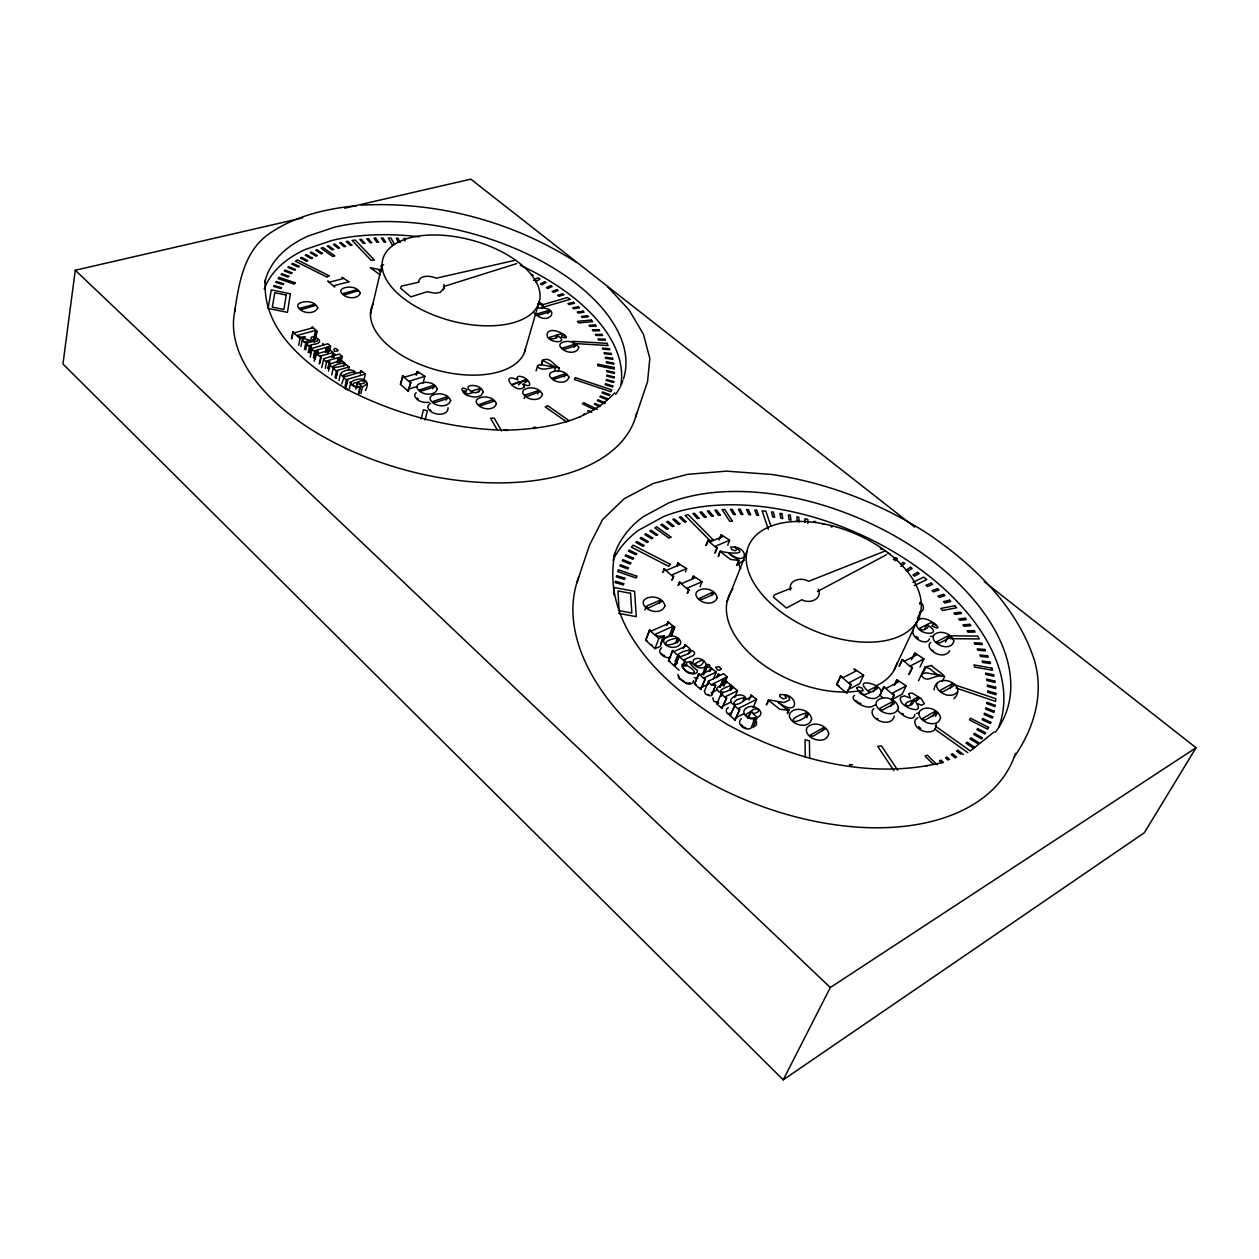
<?xml version="1.0" encoding="UTF-8"?>
<svg xmlns="http://www.w3.org/2000/svg" width="1259" height="1259" viewBox="0 0 1259 1259"><rect width="100%" height="100%" fill="white"/><g stroke="black" fill="none" stroke-linecap="round" stroke-linejoin="round"><path stroke-width="1.5" d="M807.837 523.319L807.853 519.511L804.957 518.739L804.942 522.312M360.2 374.049L360.987 370.713L362.073 371.688L355.636 373.577L355.636 372.711C352.614 366.275 333.462 372.774 344.179 376.976L341.724 383.948M729.276 713.082L729.575 714.121M894.283 716.072C891.986 726.537 875.115 722.32 872.345 713.869A12.165 7.334 25.5 0 1 872.849 709.62L873.856 708.502M614.833 553.504C599.929 629.783 669.615 689.444 727.907 724.806C792.116 759.476 868.049 780.061 940.583 762.907M683.102 666.153L683.007 667.05C686.564 675.186 703.482 675.516 687.556 665.775L683.102 666.153L685.053 661.085L683.731 659.921L693.284 655.467L694.575 653.704C695.55 649.927 686.155 650.274 690.089 648.936L685.289 644.702L683.48 648.306M679.042 677.232L679.136 676.335M925.097 666.908L925.727 667.412C931.566 667.742 934.54 675.013 940.662 675.438L926.136 672.841L922.422 673.534L921.525 675.233C926.073 684.251 934.823 674.32 941.748 676.177C949.585 677.562 931.314 667.05 931.786 665.444L925.097 666.908L921.934 673.455M302.679 217.886L75.272 270.244L62.95 364.024L783.224 1079.844L1144.368 832.718L1196.05 747.752L984.208 581.658M708.455 681.229L711.115 684.99L715.616 685.305L711.508 695.472L709.934 695.786L705.685 694.213L704.379 691.396L708.455 681.229L719.581 675.642L718.008 674.242L716.639 677.625M234.599 312.027C238.895 284.015 243.349 253.059 267.648 234.803C293.662 216.202 325.263 208.805 356.643 205.705M365.488 390.463C376.111 368.635 332.234 384.325 360.42 387.347L358.831 394.051M291.411 338.75L292.812 332.077L294.323 332.864L312.657 327.859L312.169 326.821L317.111 331.211L315.663 337.853M291.899 338.624L293.3 331.951M298.666 345.281L300.083 338.592L292.812 332.077M300.885 346.54L302.317 339.867L303.907 338.64L313.664 341.236C320.573 343.125 316.292 335.303 314.923 339.222L313.46 339.741A2.392 1.306 12.9 0 1 311.067 338.844C309.856 334.406 320.006 338.026 319.644 341.645C317.835 345.076 312.185 343.644 309.336 345.674C313.239 345.296 310.186 350.096 310.013 352.819M304.442 349.388L305.512 344.368M305.701 349.971L307.133 343.298L304.285 342.464L302.317 339.867M308.156 352.662L309.604 345.973M309.62 352.473L311.067 345.784M313.743 338.718L315.537 330.409L297.218 335.445C299.815 339.206 312.594 334.784 300.083 338.592M310.17 357.21L312.248 348.302L323.736 344.935L322.54 343.864L324.255 344.777L327.875 343.77L330.613 346.194L329.512 351.198M314.199 342.558L316.591 331.353L315.537 330.409M313.365 357.682L315.096 350.584L326.474 347.374L328.174 348.271L327.434 351.607M313.774 357.886L314.829 350.993M314.183 361.207L316.009 352.85L317.583 353.637L329.669 350.207L328.646 349.294L327.907 352.63M315.08 359.397L316.544 352.709M317.016 354.566L317.74 351.214L315.238 351.214M317.394 354.896L317.74 351.214M319.251 363.757L320.73 357.068L316.009 352.85M319.77 363.615L321.25 356.927L320.337 356.108L332.943 352.504L331.825 357.509M321.706 367.581L323.831 358.673L335.319 355.227L334.107 354.157L333.367 357.493M325.373 352.363L326.474 347.374M325.892 352.221L326.632 348.885M326.915 351.749L327.655 348.413M328.426 352.489L328.646 349.294M325.341 368.289L326.695 360.971L338.089 357.698L339.788 358.595L339.033 361.931M327.859 368.289L328.992 363.269M328.253 368.635L329.748 361.947L326.836 361.601M328.473 371.153L330.472 363.741L341.189 360.452L340.182 359.555L344.478 362.765L343.723 366.101M333.871 357.336L334.107 354.157M331.731 374.962L333.242 368.273L334.973 367.707L331.621 366.825L329.984 364.465M336.956 362.686L338.089 357.698M337.475 362.545L338.23 359.208M335.036 377.307L336.546 370.618L349.152 366.92L348.381 370.256M338.514 362.088L339.269 358.752M335.539 378.392L337.585 371.531L336.059 378.235M339.946 362.734L340.701 359.413M341.079 361.49L342.228 356.502L339.458 354.047L335.838 355.085L334.626 353.999M338.954 380.47L340.481 373.781M345.045 386.308L346.603 379.604L365.409 374.017L363.82 380.69M345.517 387.347L347.594 380.486L346.036 387.19M349.341 388.826L350.899 382.122M370.476 314.278L382.059 264.878M355.872 389.157L357.446 382.468L362.466 386.954L367.077 383.79M357.178 385.663L357.965 382.311C362.718 378.566 370.414 382.846 359.869 384.011L357.965 382.311M358.453 393.705L360.043 387.001C355.101 389.267 348.554 382.61 357.446 382.468M360.861 393.642L362.466 386.954M425.086 420.05L427.368 410.78L423.449 409.757L421.136 419.027M418.366 282.457C419.593 274.226 430.767 275.815 436.369 278.176L515.608 260.172M423.087 383.098L424.818 376.378L409.254 381.131L410.812 382.484L408.105 391.077L400.456 384.357L402.581 375.937L404.721 377.149L418.492 372.994L416.902 371.61L416.037 374.962M403.132 375.764L400.456 384.357M916.159 636.377L918.315 638.124M408.105 391.077L410.812 382.484M416.587 374.789L417.437 371.436L424.818 376.378M418.917 282.158L401.275 286.171L400.74 288.358L410.812 296.872L427.242 291.71L434.859 293.205L440.272 292.387L443.798 288.311M443.939 287.776L444.002 284.44M443.373 289.948L444.364 286.123M432.781 388.669L434.213 385.474L434.811 386.828L421.985 390.872L419.137 390.101L433.663 385.317M445.985 400.173L447.449 396.963L448.062 398.332L435.236 402.455L432.388 401.684L446.882 396.805M478.625 391.99C482.402 384.719 479.805 394.287 473.431 392.415L471.637 391.03L479.553 388.669M524.358 352.614L538.459 304.19A81.08 41.61 15.2 0 0 436.055 234.992A81.08 41.61 15.2 0 0 408.671 302.081A81.08 41.61 15.2 0 0 538.459 304.19M518.425 384.845C529.693 377.196 498.123 390.416 519.385 381.571M542.031 307.888L542.959 304.709L538.459 301.53M524.531 382.925C535.547 376.425 510.556 386.057 525.491 379.651M547.838 313.617L549.286 310.595L549.931 311.791L538.632 315.159L536.004 314.168L548.782 310.438M524.122 398.458L525.396 394.917L538.081 390.794L540.095 391.659L527.128 396.412L525.097 395.184M536.051 370.964L537.813 365.378L540.331 364.606L555.597 367.203L554.605 370.461M541.118 365.11L542.566 360.263C550.246 356.769 552.276 363.898 559.279 368.006L558.115 371.547M542.094 363.898L542.566 360.263M537.687 394.051L538.679 390.778M555.675 338.388L556.651 335.177L560.208 334.091L562.742 334.107L564.961 335.775L562.049 335.382L561.325 336.893C577.141 341.803 551.363 323.626 547.287 333.478C544.47 343.864 572.64 344.274 556.651 335.177M712.767 697.895L713.79 701.294L718.669 703.104L716.938 703.954L721.911 708.392L726.6 697.974L725.247 696.778L737.491 690.75L732.518 686.375L730.629 689.995M564.158 376.976L565.684 373.907L566.361 375.182L554.684 379.022L551.961 378.282L565.149 373.75M574.073 347.374L575.568 344.321L576.244 345.564L564.866 349.168L562.191 348.145L575.048 344.179M576.842 582.76L589.464 545.257L602.636 519.448L624.244 498.69L653.028 483.535L687.603 474.328L726.522 471.149L771.83 474.486C829.382 483.031 884.495 504.843 932.888 537.074L935.185 538.805C978.054 569.32 1017.445 608.648 1034.206 659.685C1044.514 693.709 1034.032 728.457 1014.266 756.832M635.606 417.044L647.567 381.587L649.817 358.437L643.459 334.264L629.138 310.092L607.735 286.8M644.781 609.954L646.969 605.862L659.747 600.386L662.014 601.393L648.354 608.034L646.024 606.57M662.816 572.31L664.06 568.958L666.436 570.327L679.608 564.756L677.751 563.166L676.508 566.503M663.351 572.074L664.579 568.722M667.884 621.946L674.73 627.312L672.888 626.352L654.948 634.41L657.985 636.157L664.17 636.157L660.346 646.323L654.979 648.653L645.662 640.327L649.424 630.145L651.233 631.105L669.174 623.079L667.884 621.946L666.609 625.33M659.134 603.706L660.393 600.338M645.662 640.327L649.912 629.941M671.787 580.053L673.565 576.48L671.755 574.922L686.627 568.58L677.751 563.166M677.027 566.282L678.271 562.946M672.306 579.832L673.565 576.48M678.097 585.514L679.356 582.162L681.748 583.547L694.889 577.881L693.017 576.26L691.758 579.612M678.617 585.278L679.876 581.926M654.979 648.653L658.803 638.47L664.17 636.157M685.368 571.916L686.627 568.58M667.113 625.109L668.387 621.726M660.471 644.183L663.666 635.701M672.888 626.352L669.048 636.472L661.888 639.729M692.277 579.376L693.536 576.04L701.971 581.721L700.051 586.725M671.031 635.984L674.226 627.533M687.146 593.335L688.941 589.763L687.115 588.173L701.971 581.721M671.535 635.748L674.73 627.312M687.682 593.115L688.941 589.763M705.874 545.462L707.763 540.504L710.107 541.842L722.713 536.554L720.872 535.028L718.983 539.969M706.378 545.257L708.266 540.3M679.168 670.244L674.903 666.42L678.821 656.254L680.159 656.742C700.413 650.478 687.445 647.362 677.783 654.633L678.695 655.451L674.257 665.854L668.56 660.77L672.448 650.604L674.242 651.501L686.061 646.056L684.786 644.923M668.56 660.77L672.967 650.368M675.453 643.396L677.389 638.329C674.006 638.187 662.533 641.177 666.656 644.938C670.087 645.363 681.686 642.027 677.389 638.329M677.452 642.908L678.743 639.525M720.117 538.112L721.376 534.807L729.622 540.253L727.702 545.21M714.75 552.953L717.158 547.775L715.364 546.264L729.622 540.253M715.254 552.748L717.158 547.775M675.17 661.416L677.137 656.332M674.257 665.854L678.695 655.451M679.325 656.018L674.903 666.42M718.26 556.116L720.179 551.143C724.57 552.654 750.238 556.116 735.051 547.177L737.097 549.428L735.177 550.797L731.652 549.569L730.787 547.067C749.357 545.462 749.026 568.58 728.772 553.063C731.92 557.69 742.779 558.87 737.082 565.448M718.448 556.62L720.179 551.143M683.228 664.721L685.053 661.085M688.563 653.751L689.885 650.368M711.335 595.523L712.641 592.186L713.822 592.753L713.507 594.311L701.877 599.457L698.855 598.654L712.641 592.186M736.861 564.898L738.813 559.94M953.897 698.729C968.848 684.235 936.145 670.795 934.036 689.948M710.879 667.962L716.308 672.07L704.033 677.94L705.229 679.01L700.665 689.428L694.543 683.952L698.572 673.785L700.445 674.745L712.216 669.143L710.879 667.962L709.525 671.346M727.104 601.503L746.87 551.584M694.543 683.952L699.075 673.549M702.302 674.667L706.346 664.516L704.237 661.054L700.728 658.961A6.5 4.029 21.7 0 0 696.919 658.457A8.624 5.351 21.8 0 0 693.599 659.747L692.875 662.911L690.089 661.447L686.423 662.407L686.816 665.035C676.225 660.487 684.99 673.423 690.593 673.518A6.311 3.934 21.7 0 0 694.716 673.738L697.108 672.511L697.439 670.465C690.514 665.759 685.116 657.056 695.865 666.294A6.311 3.919 21.7 0 0 699.5 667.837L702.018 667.994A8.152 5.052 21.7 0 0 705.528 666.436L706.315 665.051L707.448 665.303L704.851 672.385M703.624 674.997L707.448 665.303M700.665 689.428L705.229 679.01M710.029 671.11L711.382 667.726M721.391 696.29L722.745 692.875L718.983 691.915L716.576 688.767L717.866 686.958L727.246 682.394L725.939 681.245L723.862 686.312M713.585 678.821L716.308 672.07M717.142 677.389L718.511 674.006L720.085 675.391L723.595 673.707L727.214 676.886L724.46 683.637M715.616 685.305L711.508 695.472M719.755 687.272L723.201 678.821L725.247 679.954L723.689 678.585L720.258 687.036M722.682 685.274L724.743 680.19M723.185 685.022L725.247 679.954M716.938 703.954L721.092 693.788L722.745 692.875M721.911 708.392L726.6 697.974M729.291 690.436L731.385 685.368L725.939 681.245M949.711 650.746C945.399 658.567 932.478 654.271 929.41 647.205A11.41 6.515 25.2 0 1 929.756 643.365L930.653 642.373M731.133 689.743L732.518 686.375M913.184 630.035C910.194 637.447 926.703 646.953 929.535 638.769M734.689 697.502L737.491 690.75M751.041 695.11L756.628 699.343L738.404 708.455L739.71 709.62L734.957 720.022L730 715.6L735.099 704.993C721.974 700.838 741.472 689.413 745.957 698.257L746.209 699.469L752.457 696.353L751.041 695.11L748.916 700.161M730 715.6L734.39 706.692M734.957 720.022L739.71 709.62M743.015 701.247L744.415 697.864L745.076 700.02C731.636 710.328 729.103 699.563 744.415 697.864M747.799 718.37L750.663 711.618L757.241 717.441C767.722 712.767 753.024 702.9 746.933 707.794C738.561 711.776 749.168 721.785 755.195 718.149L749.546 717.866L746.241 715.474L746.571 713.853L750.663 711.618M749.026 716.434L751.167 711.351C755.636 705.811 764.182 711.256 753.653 713.57L751.167 711.351M753.055 707.763L756.628 699.343M753.26 721.077L754.708 717.693M741.331 718.763C735.445 723.815 745.564 731.4 750.883 728.284L755.195 718.149M757.241 717.441L752.913 727.576L756.439 724.854L756.517 721.769M766.353 704.93L768.509 699.862L783.916 702.459L789.613 699.925L789.157 697.502L786.466 695.456L784.294 694.732L786.371 698.1L783.255 698.902L779.919 696.683L779.73 694.732C799.355 692.182 800.22 719.503 777.779 701.877L785.49 708.487L788.748 709.667L787.536 713.68M767.298 703.828L768.509 699.862M787.268 713.035L788.748 709.667M919.212 618.027L919.699 616.91M805.115 716.198L806.61 712.83L807.869 713.444L806.972 717.772M854.436 669.001L863.643 675.186L849.101 682.677L851.131 684.408L846.709 693.205L836.653 684.644L840.524 676.099L843.121 677.61L856.01 671.031L853.917 669.269M836.653 684.644L841.028 675.831M822.08 730.975L823.606 727.608L825.353 728.756L812.936 736.247L809.742 735.413L823.606 727.608M846.709 693.205L851.131 684.408M863.643 675.186L859.724 683.684L848.424 689.539M873.51 691.883L875.902 686.784L876.988 687.335L877.271 688.689L870.52 692.34L868.238 690.562L875.902 686.784M882.685 697.533L879.836 695.141L883.739 686.832L886.305 688.311L898.627 681.811L896.565 680.096L894.205 685.053M881.898 691.553L884.243 686.564M917.543 618.232L920.628 611.701M893.764 670.732L916.93 621.616A92.411 52.673 22.9 0 0 815.769 522.564A92.411 52.673 22.9 0 0 768.541 601.33A92.411 52.673 22.9 0 0 916.93 621.616M899.02 666.247L902.121 659.685L904.639 661.117L916.568 654.932L914.538 653.264L911.422 659.81M899.493 665.995L902.593 659.433M894.693 684.802L897.053 679.844L906.134 685.887L902.168 694.165L891.356 699.925M924.515 629.547L926.844 624.637L930.275 622.906L932.919 622.764L935.705 624.857L933.187 624.322L931.833 625.786C950.215 635.59 921.557 608.349 916.583 622.985C915.356 636.535 946.642 636.299 926.844 624.637M891.372 700.224L894.236 694.968L892.222 693.284L906.134 685.887M891.86 699.957L894.236 694.968M912.665 657.922L915.01 653.028L923.901 658.882L919.983 667.05M890.617 706.425L893.056 701.326L894.331 701.955L894.189 703.718L882.842 709.808L880.812 709.966L879.537 708.534L893.056 701.326M908.809 674.368L912.413 667.553L910.43 665.917L923.901 658.882M909.281 674.116L912.413 667.553M918.472 680.804L921.651 674.242M922.564 673.958L925.727 667.412M909.927 705.245C915.466 693.347 915.639 707.07 906.905 705.622C902.136 703.561 910.241 700.964 912.334 700.272M915.749 702.144L918.157 697.171L919.762 698.226L915.561 701.2L913.467 699.453L918.157 697.171M945.509 642.121L948.688 635.575L949.9 636.157L949.821 637.746L939.497 643.097L936.397 641.917L948.688 635.575M937.152 713.082L924.846 720.179L922.343 718.621L934.634 711.587L937.152 713.082L935.5 716.387M942.236 681.591L944.738 676.256M932.793 716.481L935.248 711.524M950.089 688.563L952.528 683.668L953.755 684.267L953.677 685.935L943.18 691.632L941.276 691.773L940.017 690.42L952.528 683.668M783.224 1079.844L830.326 987.512L1196.05 747.752M559.279 368.006C552.528 365.283 543.652 372.522 537.75 366.936L537.499 366.086M808.467 714.42C794.319 727.482 783.051 719.566 806.61 712.83M918.488 726.522L920.754 728.473M307.133 343.298L308.25 345.957L311.461 346.146M957.17 692.182C951.536 698.588 940.111 694.433 936.916 687.398A11.693 6.799 25.9 0 1 937.247 683.385M707.542 665.618C707.841 670.953 713.507 663.745 706.346 664.516M708.03 694.354L709.037 695.314M587.512 411.237L588.409 410.45L591.761 412.228M614.785 392.792C586.568 423.055 542.991 429.303 503.616 430.263L507.503 430.373C450.675 429.146 394.523 414.384 344.258 387.882L347.626 389.661C308.156 366.463 261.195 330.834 265.381 279.64M894.976 560.774L897.447 558.65L895.747 557.595L893.276 559.704M661.683 647.724C655.498 652.713 665.523 659.087 670.717 657.418M417.296 397.954L418.381 399.496M728.316 707.511C724.161 709.62 726.821 715.159 730.881 715.159M971.319 750.238L994.091 731.951M690.325 682.976L685.966 682.96L679.64 678.365M583.499 414.463L584.491 413.707M677.924 674.32L678.695 678.208L686.58 683.716A6.279 3.95 21.7 0 0 690.703 683.92L693.095 682.677L693.426 680.631M900.862 566.44L904.875 563.45L903.207 562.348L900.531 564.347M933.722 636.299L930.244 636.393M875.383 704.867L871.275 706.85A11.583 6.972 25 0 1 863.548 706.031C860.086 704.804 849.054 698.839 854.609 695.377M917.795 717.567L915.513 719.597A11.929 7.129 26.2 0 0 915.12 723.783C917.543 732.659 937.105 736.232 936.129 724.381M579.14 417.5L580.21 416.808M919.778 604.194L919.888 602.683M430.515 403.509L429.319 404.265A10.56 5.933 15.1 0 0 427.871 407.334C429.933 415.423 448.251 417.437 448.062 407.743M533.47 280.395L537.876 277.783L540.064 279.042L535.374 281.827M817.406 591.525L886.572 554.7M735.823 717.787L744.085 713.617M722.823 706.079L731.542 701.751M711.178 692.812L717.488 689.727M731.385 685.368C711.65 691.663 722.871 695.723 733.336 687.776L732.014 686.611M708.738 683.889L699.988 688.122L701.169 689.177M914.27 585.592L926.797 579.549L923.76 577.126L912.98 582.319M723.201 678.821L711.807 684.455L715.112 684.865M723.689 678.585L727.214 676.886M677.405 663.163L673.864 664.815L674.777 665.618M791.581 588.047L774.348 594.862L773.419 597.096L786.403 608.018L802.014 599.709C809.38 604.336 822.835 599.048 818.35 589.306M885.439 550.875L808.593 581.312C801.605 576.874 787.819 579.722 790.542 590.078M919.306 612.33C924.688 611.575 924.61 604.698 920.376 602.4M744.274 560.239L740.198 562.49A11.095 6.437 21.5 0 0 739.411 566.062L740.827 568.612M926.309 765.928L927.93 765.393M443.436 286.611L516.662 263.603M408.845 389.015L417.469 386.371M360.987 370.713L365.409 374.017M344.478 362.765C324.57 366.542 334.925 369.627 345.847 364.591L344.84 363.694L349.152 366.92M342.228 356.502L338.608 357.54L339.788 358.595M919.4 713.176L916.552 713.397M330.613 346.194L326.994 347.216L328.174 348.271M349.609 382.531L350.537 382.311M344.714 208.191L470.835 179.156L914.632 527.096M535.642 427.053L533.281 427.588L534.414 428.752M537.31 308.219C563.261 305.669 549.317 328.457 534.115 312.972M429.13 402.235C423.858 403.069 416.477 401.448 414.715 395.782A10.513 5.886 14.9 0 1 416.178 392.745M329.748 361.947L325.609 361.49L323.563 359.224M878.027 718.653L876.768 718.496M318.134 351.56L314.01 351.104L311.98 348.853M542.959 304.709L537.53 303.907M663.635 655.357L664.547 655.325M789 710.312L779.793 709.289L768.745 700.46M903.395 713.9L901.837 713.349M697.99 678.16L695.487 678.003A6.279 3.919 21.8 0 1 694.197 677.641M361.128 205.154C436.653 201.015 513.263 221.537 576.764 262.596M739.033 560.491L730.456 559.405L720.368 551.647M948.672 635.795L977.629 636.094L979.313 638.942L950.309 638.659M383.649 264.783L380.847 265.791L382.39 267.679M543.054 360.656L555.597 367.203M405.666 238.612L403.934 238.502L405.02 241.146M852.642 764.858L849.447 764.606L850.03 766.275M718.307 702.475L716.607 702.018M860.873 703.513L859.11 702.994M618.578 613.369L636.314 616.674L634.567 591.305L613.589 587.371L614.03 595.177M746.178 728.253L742.684 726.522L741.819 724.791M380.029 274.777L370.319 267.711L380.36 269.788M813.975 521.242L815.895 521.808M822.489 523.854L824.393 524.468M954.479 684.723L995.806 698.729L995.617 701.436L956.1 688.028M830.956 526.703L831.916 527.049M600.386 405.854L595.161 403.462L594.453 404.312L599.662 406.72M597.301 409.348L583.657 402.612L582.429 403.84L594.39 409.742M531.66 274.383L533.155 275.186M880.293 548.625L882.071 549.601M380.942 270.921L378.093 269.536L381.115 271.881M887.658 552.764L890.27 554.29M662.801 655.121L661.51 653.437M933.659 651.422L932.431 650.116M569.084 420.695L547.681 405.697L545.21 406.909L566.629 421.922M431.05 410.906L430.153 409.804M935.421 726.144L970.406 751.041M934.76 729.087L967.762 752.599M652.414 645.615L651.155 644.592M858.024 702.38L855.852 700.508M963.418 754.487L957.69 750.128L956.494 751.009L960.79 754.267M956.651 757.115L952.481 753.732L951.206 754.55L955.361 757.934M902.121 659.685L911.941 667.805M883.739 686.832L893.733 695.236M707.763 540.504L716.654 547.995M840.524 676.099L850.612 684.676M837.172 684.377L839.249 686.139M664.06 568.958L673.03 576.701M679.356 582.162L688.421 589.983M949.569 759.397L946.894 757.068L945.525 757.824L948.2 760.137M402.581 375.937L410.261 382.657M407.113 389.55L408.656 390.904M649.424 630.145L658.803 638.47M672.448 650.604L678.176 655.687M678.821 656.254L684.55 661.337M698.572 673.785L704.725 679.262M721.092 693.788L726.097 698.226M734.217 705.433L739.206 709.871M329.166 349.152L332.943 352.504M646.135 640.123L647.456 641.287M669.08 660.534L670.339 661.667M695.047 683.716L696.4 684.927M721.077 706.944L722.43 708.14M734.17 718.621L735.461 719.77M336.546 370.618L337.585 371.531M346.603 379.604L347.594 380.486M333.242 368.273L337.066 371.688M343.266 377.244L347.075 380.643M943.495 762.513L940.929 760.137L939.466 760.814L942.031 763.206M75.272 270.244L830.326 987.512M936.995 764.748L927.379 755.164L925.05 756.061L933.375 764.37M897.462 709.777C899.917 714.42 913.987 723.374 914.821 714.498M897.698 770.209L881.52 745.942L877.728 746.382L893.874 770.665M501.696 431.05L494.205 418.098L490.554 418.224L497.1 429.571M394.523 244.403L390.904 237.998L388.37 237.982L392.603 245.489M770.901 526.057L765.881 511.233L762.104 510.792L768.32 529.252M799.166 522.044L798.836 517.213L796.9 516.757L797.23 521.588M809.647 758.311L809.443 740.859L805.052 739.741L805.209 757.194M613.668 556.667A211.323 124.531 23.2 0 1 643.318 516.646L668.686 502.923A211.323 124.531 23.2 0 1 921.95 553.126A211.323 124.531 23.2 0 1 995.35 732.171M612.976 560.224A210.206 125.019 23.3 0 1 638.486 530.322L663.792 516.489A210.206 125.019 23.3 0 1 901.601 556.667A210.206 125.019 23.3 0 1 998.67 727.214M1015.509 753.275A235.606 141.952 23.4 0 1 749.042 801.432A235.606 141.952 23.4 0 1 578.762 577.189M897.163 662.612A90.679 53.476 23.2 0 1 875.839 685.982M857.332 691.16A90.679 53.476 23.2 0 1 756.628 659.574A90.679 53.476 23.2 0 1 732.848 588.866M622.875 380.722A185.75 98.627 15.1 0 1 621.474 384.231M619.806 387.678A185.75 98.627 15.1 0 1 615.682 394.335M264.783 282.661A185.75 98.627 15.1 0 1 308.187 236L334.784 227.124A185.75 98.627 15.1 0 1 538.27 259.464A185.75 98.627 15.1 0 1 623.473 378.959M264.201 289.145A184.884 99.131 15.1 0 1 305.386 249.439L331.92 240.453A184.884 99.131 15.1 0 1 419.153 236.802M520.219 265.256A184.884 99.131 15.1 0 1 620.545 386.702M636.613 413.267A207.357 112.696 15 0 1 409.065 471.023A207.357 112.696 15 0 1 235.402 308.455M525.459 349.089A79.742 42.428 15.1 0 1 433.301 369.076A79.742 42.428 15.1 0 1 373.231 303.513M578.731 347.5C576.716 355.368 562.411 352.551 559.909 345.895A9.883 5.209 17.1 0 1 560.995 343.156C566.503 339.741 575.898 341.346 578.731 347.5M607.09 370.728L607.09 371.767L614.423 373.419L614.423 372.365L607.09 370.728M568.895 377.196C566.912 385.364 552.119 382.594 549.616 375.638A10.103 5.445 17.1 0 1 550.75 372.774C556.368 369.186 566.078 370.807 568.895 377.196M663.477 640.375C664.012 647.598 675.123 649.471 679.781 644.86A9.82 6.059 21 0 0 680.663 641.744C678.522 634.961 666.326 633.545 663.477 640.375M542.456 394.319C540.379 402.66 525.239 400 522.768 392.792A10.277 5.634 16.7 0 1 523.964 389.818C529.661 386.135 539.67 387.709 542.456 394.319M342.794 293.615L344.698 294.763L358.264 290.735L356.344 289.9L342.794 293.615M496.392 403.557C494.157 411.976 478.703 409.521 476.248 402.03A10.45 5.807 16 0 1 477.586 399.009C483.362 395.279 493.67 396.711 496.392 403.557M856.734 688.043L860.102 693.221L867.53 697.502A11.614 6.956 24.9 0 0 875.288 698.336C898.454 687.524 845.45 672.873 869.906 692.67L864.052 694.858L859.126 691.018L863.139 690.75L862.195 688.201L858.544 686.847L856.734 688.043M953.803 641.256C951.615 650.84 936.161 646.418 933.36 639.005A11.457 6.5 25.2 0 1 933.69 635.181C939.529 629.185 951.914 633.387 953.803 641.256M940.552 717.63C938.506 728.001 921.95 723.626 919.18 715.49A11.96 7.113 26.1 0 1 919.574 711.319C925.538 704.647 938.836 709.179 940.552 717.63M299.689 308.361L301.625 309.541L315.694 305.355L313.743 304.505L299.689 308.361M614.282 376.976L614.187 377.999L606.838 376.158L606.932 375.119L614.282 376.976M450.628 400.456C448.173 408.892 432.529 406.61 430.09 398.898A10.591 5.917 15.2 0 1 431.522 395.845C437.392 392.147 447.952 393.422 450.628 400.456M437.361 388.937C434.827 397.246 419.326 394.996 416.871 387.347A10.544 5.854 14.9 0 1 418.334 384.325C424.189 380.706 434.701 381.933 437.361 388.937M898.359 707.558C896.046 718.039 879.175 713.759 876.358 705.339A12.212 7.318 25.4 0 1 876.862 701.09C883.031 694.37 896.707 698.808 898.359 707.558M908.809 694.15L910.351 698.131L904.418 695.818L900.704 697.203C896.786 706.708 925.821 716.151 916.583 703.293L921.431 705.26L924.421 703.765L921.195 698.651L912.35 693.174A4.58 2.707 25.6 0 0 909.565 693.426L908.809 694.15M828.721 733.903C826.234 744.337 809.254 740.512 806.578 731.747A12.134 7.538 24.8 0 1 807.255 727.434C813.408 720.699 827.383 724.869 828.721 733.903M995.192 705.339L995.003 706.661L986.726 703.576L986.914 702.27L995.192 705.339M811.662 719.046C809.065 729.323 792.273 725.562 789.582 716.875A12.055 7.475 24.3 0 1 790.306 712.625C796.459 706.016 810.355 710.06 811.662 719.046M290.373 293.788L287.445 312.358L268.12 308.439L271.299 289.885L290.373 293.788M360.326 293.174C357.351 300.445 343.203 298.43 340.733 291.396A10.009 5.272 13.5 0 1 342.275 288.752C347.909 285.777 357.761 286.611 360.326 293.174M286.234 295.047L283.92 309.494L272.337 307.149L274.777 292.702L286.234 295.047M483.141 392.257L480.891 395.719L476.657 396.947A9.978 5.508 15.7 0 1 469.591 395.987C462.95 396.05 457.678 383.727 467.042 389.723L466.113 391.313L463.06 390.92L467.577 394.051L472.786 392.619C458.119 383.586 482.008 382.72 483.141 392.257M623.693 583.641L623.473 584.947L615.132 582.602L615.352 581.296L623.693 583.641M613.731 381.508L613.558 382.531L606.208 380.47L606.382 379.463L613.731 381.508M305.197 341.866L307.526 342.857L312.83 341.472L308.927 340.685L305.197 341.866M317.74 307.857C314.624 315.254 300.083 313.444 297.643 306.094A10.229 5.461 12.8 0 1 299.312 303.356C305.04 300.334 315.254 301.043 317.74 307.857M717.189 597.773C713.995 606.712 698.745 603.391 696.022 595.413A11.331 6.767 21.1 0 1 696.935 591.667C702.947 586.19 715.93 589.306 717.189 597.773M524.436 386.749C516.096 396.066 497.997 371.122 517.953 379.935L516.977 377.731L518.157 376.535A3.95 2.14 16.4 0 1 520.833 376.488C528.166 377.181 535.547 390.101 522.768 383.932L524.436 386.749M994.169 711.146L993.886 712.437L985.624 709.1L985.923 707.81L994.169 711.146M721.077 668.97L719.456 670.355L717.315 669.882L715.71 667.065L719.298 666.829L721.077 668.97M624.857 578.196L624.543 579.47L616.281 576.874L616.611 575.599L624.857 578.196M664.878 606.035C661.494 615.022 645.946 611.953 643.27 603.643A11.488 6.972 20.3 0 1 644.325 599.835C650.415 594.295 663.808 597.285 664.878 606.035M920.046 628.178C920.785 632.868 932.762 626.573 926.388 624.873L920.046 628.178M612.787 385.962L612.519 386.954L605.201 384.703L605.469 383.712L612.787 385.962M992.706 716.812L992.312 718.086L984.097 714.482L984.491 713.223L992.706 716.812M636.724 576.134L636.125 577.991L617.76 571.633L618.389 569.792L636.724 576.134M611.638 389.834L610.93 391.785L574.45 379.526L575.221 377.606L611.638 389.834M343.077 375.402L345.123 376.614L354.471 373.923C355.18 369.595 345.249 374.663 343.077 375.402M990.802 722.336L990.298 723.563L982.13 719.707L982.634 718.48L990.802 722.336M628.414 567.825L627.911 569.005L619.869 565.968L620.388 564.787L628.414 567.825M695.062 663.871C700.429 672.054 710.879 653.075 695.062 663.871M281.497 287.65L281.056 288.594L273.628 286.47L274.069 285.525L281.497 287.65M609.718 394.586L609.277 395.531L602.038 392.887L602.494 391.942L609.718 394.586M988.583 727.403L987.686 729.181L969.509 719.943L970.421 718.181L988.583 727.403M630.79 562.915L630.192 564.063L622.292 560.806L622.89 559.673L630.79 562.915M283.574 283.716L283.055 284.644L275.737 282.346L276.272 281.434L283.574 283.716M607.593 398.741L607.043 399.654L599.882 396.821L600.433 395.908L607.593 398.741M338.01 350.521C331.479 354.172 333.635 344.352 338.01 350.521M549.522 337.412C549.868 340.937 561.593 337.113 556.163 335.319L549.522 337.412M985.608 732.88L984.916 734.013L976.921 729.669L977.629 728.52L985.608 732.88M633.545 558.225L632.868 559.311L625.109 555.848L625.802 554.763L633.545 558.225M295.141 282.787L294.244 284.109L278.066 278.569L278.994 277.263L295.141 282.787M605.06 402.77L604.43 403.651L597.348 400.63L597.978 399.748L605.06 402.77M982.35 737.853L981.548 738.954L973.679 734.359L974.482 733.273L982.35 737.853M636.692 553.724L635.921 554.763L628.32 551.112L629.107 550.073L636.692 553.724M288.815 276.303L288.122 277.153L281.072 274.525L281.78 273.691L288.815 276.303M670.339 564.331L668.655 566.345L631.436 547.161L633.167 545.178L670.339 564.331M978.636 742.621L977.739 743.676L970.012 738.86L970.925 737.821L978.636 742.621M291.931 272.825L291.175 273.628L284.298 270.858L285.069 270.055L291.931 272.825M494.095 401.18L480.623 405.728L478.577 404.784L492.017 399.953L494.095 401.18M643.994 545.43L643.05 546.375L635.842 542.377L636.786 541.449L643.994 545.43M974.482 747.169L973.49 748.176L965.936 743.14L966.928 742.149L974.482 747.169M295.393 269.505L294.559 270.276L287.855 267.364L288.704 266.593L295.393 269.505M648.18 541.606L647.173 542.487L640.154 538.333L641.177 537.451L648.18 541.606M299.17 266.357L298.257 267.081L291.742 264.044L292.67 263.32L299.17 266.357M652.713 538.002L651.611 538.836L644.828 534.54L645.914 533.722L652.713 538.002M329.055 275.768L327.104 277.169L295.409 261.274L297.392 259.905L329.055 275.768M657.544 534.65L656.38 535.421L649.817 530.999L650.997 530.228L657.544 534.65M910.493 567.29L906.181 570.075L907.802 571.224L912.114 568.423L910.493 567.29M307.589 260.613L306.535 261.258L300.429 257.985L301.499 257.34L307.589 260.613M670.921 537.074L669.064 538.16L654.822 527.883L656.694 526.829L670.921 537.074M917.575 572.404L912.964 574.97L914.538 576.15L919.149 573.569L917.575 572.404M312.263 258.001L311.13 258.599L305.26 255.215L306.378 254.617L312.263 258.001M544.628 281.748L540.457 283.904L541.874 284.77L546.044 282.614L544.628 281.748M668.12 528.701L666.814 529.347L660.755 524.673L662.077 524.027L668.12 528.701M317.205 255.577L316.009 256.128L310.359 252.65L311.555 252.083L317.205 255.577M550.812 285.62L546.39 287.619L547.759 288.516L552.182 286.517L550.812 285.62M673.833 526.089L672.463 526.687L666.672 521.918L668.041 521.32L673.833 526.089M931.156 583.137L925.963 585.293L927.427 586.537L932.62 584.381L931.156 583.137M322.398 253.342L321.155 253.846L315.741 250.273L317 249.77L322.398 253.342M556.793 289.617L552.119 291.443L553.425 292.371L558.115 290.53L556.793 289.617M679.813 523.744L678.381 524.279L672.857 519.416L674.289 518.897L679.813 523.744M334.626 255.766L332.659 256.474L321.061 248.212L323.028 247.519L334.626 255.766M937.546 588.693L932.069 590.613L933.486 591.887L938.946 589.967L937.546 588.693M563.796 294.653L558.886 296.337L557.611 295.393L562.537 293.709L563.796 294.653M686.045 521.667L684.55 522.139L679.309 517.197L680.804 516.725L686.045 521.667M333.525 249.455L332.156 249.864L327.277 246.135L328.63 245.725L333.525 249.455M943.668 594.374L937.939 596.074L939.277 597.364L945.005 595.68L943.668 594.374M569.918 299.422L543.888 306.991L541.48 305.04L567.51 297.502L569.918 299.422M713.208 539.875L710.107 540.725L685.148 515.466L688.248 514.663L713.208 539.875M339.426 247.803L338.01 248.18L333.383 244.388L334.8 244.01L339.426 247.803M348.869 281.811L333.698 285.746C339.143 291.238 322.587 276.901 329.528 282.126L342.952 278.68L342.007 277.279L348.869 281.811M573.349 302.286L567.966 303.608L569.115 304.584L574.497 303.262L573.349 302.286M949.506 600.181L943.526 601.629L944.801 602.967L950.797 601.503L949.506 600.181M345.517 246.371L344.069 246.685L339.725 242.83L341.189 242.515L345.517 246.371M699.091 518.299L697.502 518.645L692.859 513.578L694.449 513.247L699.091 518.299M579.423 307.684L573.821 308.817L572.735 307.81L578.337 306.677L579.423 307.684M954.763 605.752L940.725 608.475L942.535 610.505L956.588 607.782L954.763 605.752M351.812 245.127L350.317 245.395L346.256 241.508L347.767 241.224L351.812 245.127M705.984 517.008L704.332 517.292L699.988 512.177L701.641 511.894L705.984 517.008M583.027 311.146L577.22 312.106L578.243 313.129L584.05 312.169L583.027 311.146M374.222 259.858L371.122 260.33L352.127 240.5L355.211 240.06L374.222 259.858M961.467 613.463L955.014 614.439L953.866 613.054L960.334 612.094L961.467 613.463M713.05 515.97L711.366 516.19L707.338 511.06L709.022 510.839L713.05 515.97M587.449 315.694L581.453 316.465L582.398 317.504L588.409 316.733L587.449 315.694M364.842 243.27L363.269 243.443L359.791 239.478L361.364 239.304L364.842 243.27M965.275 618.2L958.587 618.909L959.657 620.294L966.345 619.585L965.275 618.2M591.337 320.038L577.393 321.344L578.715 322.918L592.674 321.612L591.337 320.038M720.305 515.214L718.574 515.372L714.86 510.21L716.591 510.052L720.305 515.214M371.625 242.641L370.02 242.767L366.841 238.785L368.446 238.659L371.625 242.641M969.886 624.37L962.993 624.81L963.985 626.211L970.894 625.77L969.886 624.37M595.365 324.964L589.007 325.341L589.826 326.411L596.184 326.018L595.365 324.964M732.423 521.195L729.779 521.352L722.131 509.659L724.775 509.517L732.423 521.195M375.67 238.219L374.033 238.297L376.913 242.295L378.55 242.216L375.67 238.219M598.859 329.669L592.344 329.858L593.083 330.928L599.599 330.739L598.859 329.669M974.167 630.602L967.069 630.79L967.998 632.207L975.096 632.018L974.167 630.602M385.584 241.996L383.916 242.027L381.351 238.03L383.019 237.998L385.584 241.996M735.272 514.49L733.478 514.522L730.425 509.344L732.219 509.313L735.272 514.49M602.007 334.422L595.35 334.406L596.011 335.476L602.683 335.492L602.007 334.422M740.229 509.344L738.419 509.313L741.142 514.49L742.967 514.522L740.229 509.344M604.839 339.19L598.025 338.97L598.623 340.04L605.422 340.26L604.839 339.19M399.969 242.184L398.253 242.121L396.317 238.14L398.033 238.203L399.969 242.184M982.366 644.545L974.922 644.215L974.167 642.782L981.611 643.113L982.366 644.545M748.381 509.675L746.524 509.58L748.916 514.726L750.773 514.821L748.381 509.675M607.027 343.361L572.263 341.268L573.238 343.439L608.034 345.533L607.027 343.361M984.806 649.455L977.204 648.857L977.865 650.289L985.482 650.903L984.806 649.455M756.628 510.257L754.755 510.1L756.801 515.23L758.673 515.387L756.628 510.257M609.403 348.696L602.369 348.082L602.793 349.152L609.828 349.782L609.403 348.696M987.623 655.813L979.88 654.932L980.446 656.364L988.205 657.245L987.623 655.813M611.15 353.48L604.037 352.662L604.367 353.732L611.496 354.566L611.15 353.48M612.535 358.248L605.343 357.226L605.595 358.296L612.803 359.334L612.535 358.248M773.341 512.256L771.437 511.972L772.806 517.008L774.726 517.292L773.341 512.256M990.03 662.171L982.162 661.006L982.649 662.439L990.518 663.603L990.03 662.171M613.731 364.071L606.46 362.828L606.287 361.758L613.558 363.001L613.731 364.071M781.808 513.641L779.888 513.31L780.91 518.283L782.83 518.614L781.808 513.641M991.95 668.151L973.978 664.909L974.545 667.05L992.548 670.292L991.95 668.151M630.554 593.304L617.949 590.943L619.113 610.662L631.861 613.023L630.554 593.304M614.156 367.439L597.71 364.197L597.82 365.771L614.298 369.029L614.156 367.439M790.306 515.309L788.386 514.9L789.063 519.81L790.982 520.203L790.306 515.309M993.634 674.808L985.561 673.093L985.86 674.509L993.949 676.225L993.634 674.808M994.815 681.056L986.663 679.073L986.867 680.474L995.019 682.472L994.815 681.056M995.57 687.257L987.355 685.006L987.465 686.391L995.68 688.657L995.57 687.257M995.885 693.379L987.638 690.845L987.638 692.214L995.9 694.748L995.885 693.379"/></g></svg>
